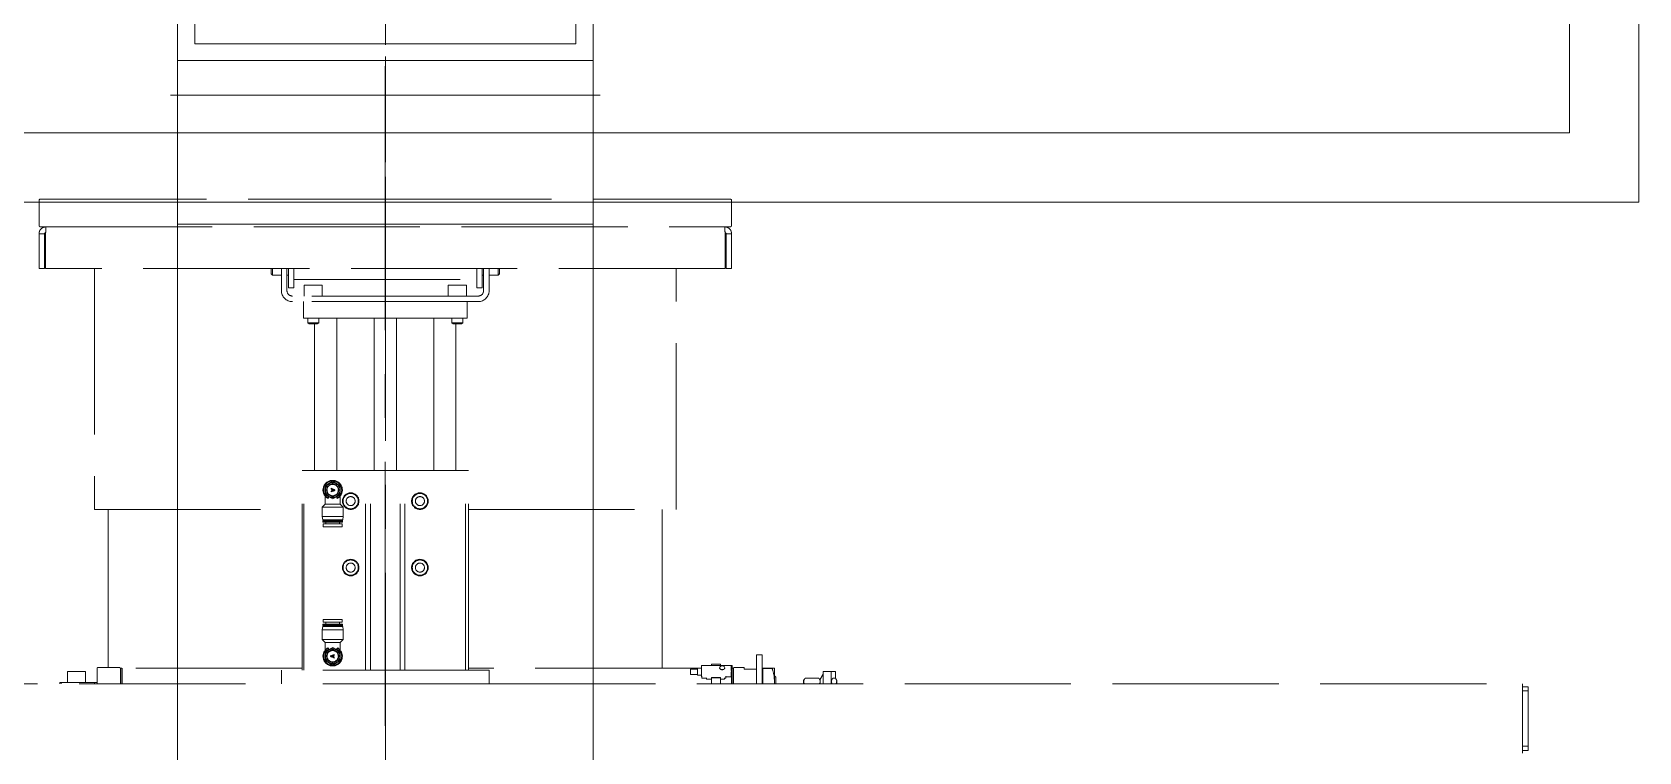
# Model space of a CAD drawing. Header units: millimetres. Extents: x 163705 to 1616509, y 81827 to 302547.
# Drawn here: x 1488931 to 1490091, y 152644 to 153163 of the extents above; entities that cross this region are included whole.
import ezdxf

# ---------------------------------------------------------------- set-up
doc = ezdxf.new("R2010")
doc.units = ezdxf.units.MM
doc.header["$LTSCALE"] = 10
doc.linetypes.add('ACAD_ISO02W100', pattern=[15, 12, -3])
doc.linetypes.add('CENTER2', pattern=[28.575, 19.05, -3.175, 3.175, -3.175])
for name, color, linetype, lineweight in [('1-中心线', 1, 'CENTER2', 0), ('1-剖面线', 8, 'Continuous', 0), ('1-虚线', 8, 'ACAD_ISO02W100', 0), ('1-设备轮廓', 2, 'Continuous', 18), ('1-钢构', 6, 'Continuous', 0)]:
    doc.layers.add(name, color=color, linetype=linetype, lineweight=lineweight)

# ---------------------------------------------------------------- blocks, each defined once
blk = doc.blocks.new('*U267')
for p, q in [((0, 16000), (0, 0)), ((300, 16000), (300, 0))]:
    blk.add_line(p, q)
at = {"layer": '1-中心线'}
blk.add_line((150, 16000), (150, 0), dxfattribs=at)
blk = doc.blocks.new('G$C61459890')
for p, q in [((2194.8, 2447.9), (2443.8, 2447.9)), ((2443.8, 2447.9), (2692.8, 2447.9)), ((2193.8, 2446.9), (2193.8, 2428.9)), ((2693.8, 2428.9), (2693.8, 2446.9)), ((2198.8, 2427.9), (2194.8, 2427.9)), ((2198.8, 2427.9), (2688.8, 2427.9)), ((2692.8, 2427.9), (2688.8, 2427.9)), ((2193.8, 2422.9), (2197.8, 2422.9)), ((2193.8, 2397.9), (2193.8, 2422.9)), ((2197.8, 2422.9), (2197.8, 2397.9)), ((2198.5, 2422.9), (2198.5, 2397.9)), ((2689.1, 2422.9), (2689.1, 2397.9)), ((2693.8, 2422.9), (2689.8, 2422.9)), ((2689.8, 2422.9), (2689.8, 2397.9)), ((2693.8, 2422.9), (2693.8, 2397.9)), ((2197.8, 2397.9), (2193.8, 2397.9)), ((2689.1, 2397.9), (2198.5, 2397.9)), ((2233.8, 2397.9), (2233.8, 2223.9)), ((2361.3, 2393.9), (2361.3, 2397.9)), ((2361.3, 2393.9), (2362.3, 2392.9)), ((2362.3, 2397.9), (2362.3, 2393.1)), ((2362.3, 2393.1), (2362.3, 2392.9)), ((2362.3, 2392.9), (2368.8, 2392.9)), ((2368.8, 2381.9), (2368.8, 2397.9)), ((2372.8, 2381.9), (2372.8, 2397.9)), ((2372.8, 2392.9), (2373.8, 2392.9)), ((2373.8, 2397.9), (2373.8, 2383.9)), ((2377.8, 2397.9), (2377.8, 2383.9)), ((2377.8, 2389.9), (2509.8, 2389.9)), ((2509.8, 2397.9), (2509.8, 2383.9)), ((2513.8, 2397.9), (2513.8, 2383.9)), ((2513.8, 2392.9), (2514.8, 2392.9)), ((2514.8, 2397.9), (2514.8, 2381.9)), ((2518.8, 2397.9), (2518.8, 2381.9)), ((2518.8, 2392.9), (2525.3, 2392.9)), ((2525.3, 2393.1), (2525.3, 2397.9)), ((2525.3, 2392.9), (2526.3, 2393.9)), ((2525.3, 2392.9), (2525.3, 2393.1)), ((2526.3, 2397.9), (2526.3, 2394.1)), ((2526.3, 2394.1), (2526.3, 2393.9)), ((2653.8, 2223.9), (2653.8, 2397.9)), ((2689.8, 2397.9), (2693.8, 2397.9)), ((2373.8, 2383.9), (2377.8, 2383.9)), ((2385.3, 2385.8), (2385.3, 2377.9)), ((2385.4, 2385.9), (2398.2, 2385.9)), ((2398.3, 2377.9), (2398.3, 2385.8)), ((2489.3, 2385.8), (2489.3, 2377.9)), ((2489.4, 2385.9), (2502.2, 2385.9)), ((2502.3, 2377.9), (2502.3, 2385.8)), ((2509.8, 2383.9), (2513.8, 2383.9)), ((2510.8, 2377.9), (2376.8, 2377.9)), ((2510.8, 2373.9), (2376.8, 2373.9)), ((2384.8, 2361.9), (2384.8, 2373.9)), ((2502.8, 2361.9), (2502.8, 2373.9)), ((2502.8, 2361.9), (2384.8, 2361.9)), ((2387.8, 2361.9), (2387.8, 2358.5)), ((2387.8, 2358.5), (2388.9, 2357.9)), ((2387.8, 2358.5), (2395.4, 2358.5)), ((2388.9, 2357.9), (2394.4, 2357.9)), ((2392.8, 2357.9), (2392.8, 2251.9)), ((2394.4, 2357.9), (2394.7, 2357.9)), ((2394.7, 2357.9), (2395.8, 2358.5)), ((2395.4, 2358.5), (2395.8, 2358.5)), ((2395.8, 2358.5), (2395.8, 2361.9)), ((2408.8, 2251.9), (2408.8, 2361.9)), ((2435.8, 2361.9), (2435.8, 2251.9)), ((2451.8, 2251.9), (2451.8, 2361.9)), ((2478.8, 2361.9), (2478.8, 2251.9)), ((2491.8, 2361.9), (2491.8, 2358.5)), ((2491.8, 2358.5), (2492.9, 2357.9)), ((2491.8, 2358.5), (2499.4, 2358.5)), ((2492.9, 2357.9), (2498.4, 2357.9)), ((2494.8, 2251.9), (2494.8, 2357.9)), ((2498.4, 2357.9), (2498.7, 2357.9)), ((2498.7, 2357.9), (2499.8, 2358.5)), ((2499.4, 2358.5), (2499.8, 2358.5)), ((2499.8, 2358.5), (2499.8, 2361.9)), ((2383.8, 2107.9), (2383.8, 2251.9)), ((2385, 2251.9), (2383.8, 2251.9)), ((2385, 2107.9), (2385, 2251.9)), ((2429.3, 2251.9), (2385, 2251.9)), ((2429.6, 2251.9), (2429.3, 2251.9)), ((2429.6, 2107.9), (2429.6, 2251.9)), ((2433, 2251.9), (2429.6, 2251.9)), ((2433, 2107.9), (2433, 2251.9)), ((2433.4, 2251.9), (2433, 2251.9)), ((2454.2, 2251.9), (2433.4, 2251.9)), ((2454.6, 2251.9), (2454.2, 2251.9)), ((2454.6, 2107.9), (2454.6, 2251.9)), ((2458, 2251.9), (2454.6, 2251.9)), ((2458, 2107.9), (2458, 2251.9)), ((2458.3, 2251.9), (2458, 2251.9)), ((2475.1, 2251.9), (2458.3, 2251.9)), ((2476.2, 2251.9), (2475.1, 2251.9)), ((2479.5, 2251.9), (2476.2, 2251.9)), ((2479.5, 2251.9), (2480.5, 2251.9)), ((2488.1, 2251.9), (2480.5, 2251.9)), ((2488.1, 2251.9), (2489.2, 2251.9)), ((2492.5, 2251.9), (2489.2, 2251.9)), ((2493.5, 2251.9), (2492.5, 2251.9)), ((2501.6, 2251.9), (2493.5, 2251.9)), ((2501.6, 2107.9), (2501.6, 2251.9)), ((2503.8, 2251.9), (2501.6, 2251.9)), ((2503.8, 2107.9), (2503.8, 2251.9)), ((2403.1, 2242.7), (2400.3, 2241.1)), ((2400.3, 2241.1), (2400.3, 2237.9)), ((2405.8, 2244.2), (2403.1, 2242.7)), ((2404.8, 2239.2), (2404.8, 2238.6)), ((2404.8, 2239.2), (2407, 2238.4)), ((2408.6, 2242.7), (2405.8, 2244.2)), ((2411.3, 2241.1), (2408.6, 2242.7)), ((2411.3, 2237.9), (2411.3, 2241.1)), ((2400.5, 2227.8), (2398.3, 2225.6)), ((2400.3, 2237.9), (2400.3, 2234.7)), ((2400.3, 2234.7), (2403.1, 2233.1)), ((2400.5, 2233.3), (2400.5, 2227.8)), ((2411.1, 2227.8), (2400.5, 2227.8)), ((2402.2, 2231.9), (2402.8, 2232.1)), ((2402.8, 2232.1), (2402.8, 2233.3)), ((2403.1, 2233.1), (2405.8, 2231.5)), ((2404.8, 2238.6), (2405.1, 2238.5)), ((2404.8, 2236.6), (2407, 2237.4)), ((2405.1, 2237.3), (2404.8, 2237.2)), ((2404.8, 2237.2), (2404.8, 2236.6)), ((2405.1, 2238.5), (2405.1, 2237.3)), ((2405.6, 2238.4), (2405.6, 2237.4)), ((2405.6, 2238.4), (2406.6, 2238)), ((2405.6, 2237.4), (2406.6, 2237.8)), ((2405.8, 2231.5), (2408.6, 2233.1)), ((2408.6, 2233.1), (2411.3, 2234.7)), ((2408.9, 2233.3), (2408.9, 2232.1)), ((2408.9, 2232.1), (2409.5, 2231.9)), ((2411.1, 2227.8), (2411.1, 2233.3)), ((2413.3, 2225.6), (2411.1, 2227.8)), ((2411.3, 2234.7), (2411.3, 2237.9)), ((2233.8, 2223.9), (2383.8, 2223.9)), ((2243.8, 2223.9), (2243.8, 2109.7)), ((2398.3, 2225.6), (2398.3, 2218.8)), ((2413.3, 2225.6), (2398.3, 2225.6)), ((2398.3, 2218.8), (2398.6, 2216.3)), ((2413.3, 2218.8), (2398.3, 2218.8)), ((2398.6, 2216.3), (2398.6, 2215.8)), ((2413.1, 2216.3), (2398.6, 2216.3)), ((2398.6, 2215.8), (2398.9, 2215.5)), ((2413, 2215.8), (2398.6, 2215.8)), ((2412.8, 2215.5), (2413, 2215.8)), ((2413, 2215.8), (2413, 2216.3)), ((2413.1, 2216.3), (2413.3, 2218.8)), ((2413.3, 2218.8), (2413.3, 2225.6)), ((2503.8, 2223.9), (2653.8, 2223.9)), ((2643.8, 2109.3), (2643.8, 2223.9)), ((2398.9, 2215.5), (2398.6, 2215.3)), ((2398.6, 2215.3), (2398.6, 2214.8)), ((2413, 2215.3), (2398.6, 2215.3)), ((2413, 2214.8), (2398.6, 2214.8)), ((2412.8, 2215.5), (2398.9, 2215.5)), ((2398.9, 2213.4), (2398.9, 2211.6)), ((2412.7, 2213.4), (2398.9, 2213.4)), ((2412.5, 2211.4), (2399.1, 2211.4)), ((2400.9, 2214.8), (2400.9, 2213.4)), ((2410.7, 2213.4), (2410.7, 2214.8)), ((2412.7, 2211.6), (2412.7, 2213.4)), ((2413, 2215.3), (2412.8, 2215.5)), ((2413, 2214.8), (2413, 2215.3)), ((2398.6, 2139.5), (2398.3, 2137)), ((2398.3, 2137), (2398.3, 2130.1)), ((2398.3, 2137), (2413.3, 2137)), ((2398.6, 2141), (2398.6, 2140.5)), ((2398.6, 2141), (2413, 2141)), ((2398.6, 2140.5), (2398.9, 2140.2)), ((2398.6, 2140.5), (2413, 2140.5)), ((2398.9, 2140.2), (2398.6, 2140)), ((2398.6, 2140), (2398.6, 2139.5)), ((2398.6, 2140), (2413, 2140)), ((2398.6, 2139.5), (2413.1, 2139.5)), ((2398.9, 2144.2), (2398.9, 2142.4)), ((2398.9, 2142.4), (2412.7, 2142.4)), ((2398.9, 2140.2), (2412.8, 2140.2)), ((2399.1, 2144.4), (2412.5, 2144.4)), ((2400.9, 2142.4), (2400.9, 2141)), ((2410.7, 2141), (2410.7, 2142.4)), ((2412.7, 2142.4), (2412.7, 2144.2)), ((2412.8, 2140.2), (2413, 2140.5)), ((2413, 2140), (2412.8, 2140.2)), ((2413, 2140.5), (2413, 2141)), ((2413, 2139.5), (2413, 2140)), ((2413.3, 2137), (2413.1, 2139.5)), ((2413.3, 2130.1), (2413.3, 2137)), ((2398.3, 2130.1), (2400.5, 2127.9)), ((2398.3, 2130.1), (2413.3, 2130.1)), ((2400.5, 2127.9), (2400.5, 2122.5)), ((2400.5, 2127.9), (2411.1, 2127.9)), ((2402.8, 2123.6), (2402.2, 2123.9)), ((2402.8, 2122.5), (2402.8, 2123.6)), ((2405.8, 2124.2), (2403.1, 2122.7)), ((2408.6, 2122.7), (2405.8, 2124.2)), ((2409.5, 2123.9), (2408.9, 2123.6)), ((2408.9, 2123.6), (2408.9, 2122.5)), ((2411.1, 2127.9), (2413.3, 2130.1)), ((2411.1, 2122.5), (2411.1, 2127.9)), ((2403.1, 2122.7), (2400.3, 2121.1)), ((2400.3, 2121.1), (2400.3, 2117.9)), ((2400.3, 2117.9), (2400.3, 2114.7)), ((2400.3, 2114.7), (2403.1, 2113.1)), ((2403.1, 2113.1), (2405.8, 2111.5)), ((2406.8, 2119.2), (2404.7, 2118.4)), ((2406.8, 2116.6), (2404.7, 2117.4)), ((2406.1, 2118.4), (2405.1, 2118)), ((2406.1, 2117.4), (2405.1, 2117.8)), ((2405.8, 2111.5), (2408.6, 2113.1)), ((2406.1, 2117.4), (2406.1, 2118.4)), ((2406.6, 2118.5), (2406.8, 2118.6)), ((2406.6, 2117.3), (2406.6, 2118.5)), ((2406.8, 2117.2), (2406.6, 2117.3)), ((2406.8, 2118.6), (2406.8, 2119.2)), ((2406.8, 2116.6), (2406.8, 2117.2)), ((2411.3, 2121.1), (2408.6, 2122.7)), ((2408.6, 2113.1), (2411.3, 2114.7)), ((2411.3, 2117.9), (2411.3, 2121.1)), ((2411.3, 2114.7), (2411.3, 2117.9)), ((2693.9, 2111.3), (2672.1, 2111.3)), ((2672.1, 2110.8), (2672.1, 2111.3)), ((2685.8, 2112.3), (2679.4, 2112.3)), ((2679.4, 2111.3), (2679.4, 2112.3)), ((2685.8, 2111.3), (2685.8, 2112.3)), ((2694.1, 2111), (2693.9, 2111.3)), ((2715.8, 2118.9), (2711.8, 2118.9)), ((2711.8, 2118.9), (2711.8, 2097.9)), ((2715.8, 2097.9), (2715.8, 2118.9)), ((2214.3, 2106.8), (2214.3, 2098.9)), ((2214.4, 2106.9), (2227.2, 2106.9)), ((2227.3, 2098.9), (2227.3, 2106.8)), ((2235.8, 2097.9), (2235.8, 2109.3)), ((2252.1, 2109.7), (2236.2, 2109.7)), ((2253.5, 2109.3), (2252.5, 2109.3)), ((2252.5, 2097.9), (2252.5, 2109.3)), ((2253.8, 2109.3), (2253.5, 2108.8)), ((2253.5, 2097.9), (2253.5, 2109.3)), ((2383.8, 2109.3), (2253.8, 2109.3)), ((2253.8, 2097.9), (2253.8, 2109.3)), ((2368.8, 2107.9), (2368.8, 2097.9)), ((2518.8, 2107.9), (2368.8, 2107.9)), ((2672.1, 2109.3), (2503.8, 2109.3)), ((2518.8, 2107.9), (2518.8, 2097.9)), ((2669.1, 2108.7), (2664.1, 2108.7)), ((2664.1, 2105.3), (2664.1, 2108.7)), ((2664.1, 2104.8), (2664.1, 2105.3)), ((2664.1, 2104.8), (2669.1, 2104.8)), ((2672.1, 2109.2), (2669.1, 2109.2)), ((2669.1, 2105), (2669.1, 2109.2)), ((2669.1, 2104.3), (2669.1, 2105)), ((2669.1, 2104.3), (2672.1, 2104.3)), ((2672.1, 2108.3), (2672.1, 2110.8)), ((2672.1, 2105.9), (2672.1, 2108.3)), ((2672.1, 2105), (2672.1, 2105.9)), ((2672.1, 2103.6), (2672.1, 2105)), ((2672.1, 2103.1), (2672.1, 2103.6)), ((2672.1, 2103.1), (2672.4, 2103.1)), ((2672.4, 2102.3), (2672.4, 2103.6)), ((2672.4, 2102.1), (2672.4, 2102.3)), ((2672.8, 2102), (2675.6, 2102)), ((2675.6, 2101.3), (2675.6, 2102.3)), ((2675.6, 2101.3), (2679.4, 2101.3)), ((2685.9, 2102.6), (2679.4, 2102.6)), ((2679.4, 2102.4), (2679.4, 2102.6)), ((2679.4, 2102.4), (2679.4, 2102.4)), ((2679.4, 2102.3), (2679.4, 2102.4)), ((2679.4, 2102.3), (2685.8, 2102.3)), ((2679.4, 2097.9), (2679.4, 2102.3)), ((2685.1, 2109.6), (2685.1, 2109.5)), ((2685.8, 2102.4), (2685.9, 2102.4)), ((2685.8, 2102.3), (2685.8, 2102.4)), ((2685.8, 2097.9), (2685.8, 2102.3)), ((2685.8, 2101.3), (2688.6, 2101.3)), ((2685.9, 2102.4), (2685.9, 2102.6)), ((2688.6, 2101.3), (2688.6, 2102.3)), ((2688.6, 2102), (2689.6, 2102)), ((2688.9, 2109.5), (2688.9, 2109.6)), ((2689.6, 2102.3), (2689.6, 2103.6)), ((2689.6, 2103.1), (2693.9, 2103.1)), ((2689.6, 2102.3), (2689.6, 2102)), ((2693.4, 2110.8), (2693.4, 2108.3)), ((2693.4, 2105.9), (2693.4, 2103.6)), ((2693.8, 2097.9), (2693.8, 2103.1)), ((2693.9, 2107.1), (2694.1, 2107.1)), ((2694.1, 2103.4), (2693.9, 2103.1)), ((2694.1, 2111), (2694.1, 2107.1)), ((2695.1, 2109.3), (2694.1, 2109.3)), ((2694.1, 2107.1), (2694.1, 2103.4)), ((2694.1, 2097.9), (2694.1, 2103.4)), ((2695.1, 2097.9), (2695.1, 2109.3)), ((2703, 2109.7), (2695.5, 2109.7)), ((2703, 2108.7), (2703, 2109.7)), ((2711.4, 2108.7), (2703, 2108.7)), ((2716.3, 2109.1), (2715.8, 2109.1)), ((2723.1, 2109.4), (2716.3, 2109.4)), ((2716.3, 2109.1), (2716.3, 2109.4)), ((2716.3, 2097.9), (2716.3, 2109.1)), ((2716.3, 2109.1), (2723.1, 2109.1)), ((2723.1, 2109.1), (2723.1, 2109.4)), ((2724.8, 2099.1), (2724.8, 2109.4)), ((2725.8, 2102.7), (2724.8, 2103.7)), ((2725.8, 2097.9), (2725.8, 2102.7)), ((2746.2, 2101.1), (2745.8, 2100.4)), ((2745.8, 2099.7), (2745.8, 2100.4)), ((2745.8, 2097.9), (2745.8, 2099.7)), ((2746.9, 2102), (2756.8, 2102)), ((2757.8, 2100.4), (2757.4, 2101.1)), ((2759.8, 2105), (2757.6, 2100.8)), ((2757.8, 2099.7), (2757.8, 2100.4)), ((2757.8, 2097.9), (2757.8, 2099.7)), ((2759.8, 2106.9), (2765.8, 2106.9)), ((2759.8, 2106.9), (2759.8, 2101.9)), ((2759.8, 2101.9), (2759.8, 2097.9)), ((2765.8, 2106.9), (2768.8, 2106.9)), ((2765.8, 2106.9), (2765.8, 2101.9)), ((2765.8, 2101.9), (2765.8, 2097.9)), ((2766.2, 2101.1), (2765.8, 2100.4)), ((2766.9, 2102), (2768.8, 2102)), ((2768.8, 2106.9), (2768.8, 2101.9)), ((2769.8, 2100.4), (2769.4, 2101.1)), ((2769.8, 2097.9), (2769.6, 2099.7)), ((2769.8, 2099.7), (2769.8, 2100.4)), ((2769.8, 2097.9), (2769.8, 2099.7)), ((1622.8, 2097.9), (2368.8, 2097.9)), ((2208.8, 2097.9), (2208.8, 2098.9)), ((2209.8, 2097.9), (2209.8, 2098.9)), ((2209.8, 2098.9), (2233.8, 2098.9)), ((2233.8, 2097.9), (2233.8, 2098.9)), ((2233.8, 2098.9), (2235.8, 2098.9)), ((2518.8, 2097.9), (2368.8, 2097.9)), ((2518.8, 2097.9), (3264.8, 2097.9)), ((2724.8, 2099.1), (2724.7, 2097.9)), ((2724.8, 2097.9), (2724.8, 2099.1)), ((3264.8, 2097.9), (3264.8, 2089.9)), ((3264.8, 2095.9), (3268.8, 2095.9)), ((3264.8, 2092.9), (3268.8, 2092.9)), ((3264.8, 2089.9), (3264.8, 2055.9)), ((3268.8, 2095.9), (3268.8, 2092.9)), ((3268.8, 2092.9), (3268.8, 2052.9)), ((3264.8, 2055.9), (3264.8, 2047.9)), ((3264.8, 2052.9), (3268.8, 2052.9)), ((3264.8, 2049.9), (3268.8, 2049.9)), ((3268.8, 2052.9), (3268.8, 2049.9))]:
    blk.add_line(p, q)
at = {"flags": 128}
blk.add_lwpolyline([(2687, 2111), (2686.3, 2110.9), (2685.7, 2110.6), (2685.3, 2110.1), (2685.1, 2109.6), (2685.3, 2109.1), (2685.7, 2108.7), (2686.3, 2108.4), (2687, 2108.3), (2687.8, 2108.4), (2688.4, 2108.7), (2688.8, 2109.1), (2688.9, 2109.6), (2688.8, 2110.1), (2688.4, 2110.6), (2687.8, 2110.9), (2687, 2111)], dxfattribs=at)
for centre, radius in [((2405.8, 2237.9), 5.5), ((2405.8, 2237.9), 5.2), ((2405.8, 2237.9), 4.4), ((2405.8, 2237.9), 4.1), ((2418.8, 2229.9), 6), ((2418.8, 2229.9), 5.5), ((2418.8, 2229.9), 3.25), ((2468.8, 2229.9), 6), ((2468.8, 2229.9), 5.5), ((2468.8, 2229.9), 3.25), ((2418.8, 2181.9), 6), ((2418.8, 2181.9), 5.5), ((2418.8, 2181.9), 3.25), ((2468.8, 2181.9), 6), ((2468.8, 2181.9), 5.5), ((2468.8, 2181.9), 3.25), ((2405.8, 2117.9), 5.5), ((2405.8, 2117.9), 5.2), ((2405.8, 2117.9), 4.4), ((2405.8, 2117.9), 4.1)]:
    blk.add_circle(centre, radius)
for centre, radius, start, end in [((2194.8, 2446.9), 1, 90, 180), ((2692.8, 2446.9), 1, 0, 90), ((2194.8, 2428.9), 1, 180, 270), ((2692.8, 2428.9), 1, 270, 0), ((2376.8, 2381.9), 8, 180, 270), ((2376.8, 2381.9), 4, 180, 270), ((2385.4, 2385.8), 0.1, 90, 180), ((2398.2, 2385.8), 0.1, 0, 90), ((2489.4, 2385.8), 0.1, 90, 180), ((2502.2, 2385.8), 0.1, 0, 90), ((2510.8, 2381.9), 4, 270, 0), ((2510.8, 2381.9), 8, 270, 0), ((2405.8, 2237.9), 7, 301.3558, 238.6442), ((2405.8, 2237.9), 6.5, 297.7629, 242.2371), ((2406.5, 2237.9), 0.1, 290, 70), ((2406.8, 2237.9), 0.5, 290, 70), ((2399.1, 2211.6), 0.2, 180, 270), ((2412.5, 2211.6), 0.2, 270, 0), ((2399.1, 2144.2), 0.2, 90, 180), ((2412.5, 2144.2), 0.2, 0, 90), ((2405.8, 2117.9), 7, 121.3558, 58.6442), ((2405.8, 2117.9), 6.5, 117.7629, 62.2371), ((2404.8, 2117.9), 0.5, 110, 250), ((2405.1, 2117.9), 0.1, 110, 250), ((2214.4, 2106.8), 0.1, 90, 180), ((2227.2, 2106.8), 0.1, 0, 90), ((2236.2, 2109.3), 0.4, 90, 180), ((2252.1, 2109.3), 0.4, 0, 90), ((2686.5, 2109.7), 1.43, 186.7827, 259.5206), ((2687, 2110.8), 2.63, 253.6302, 286.3698), ((2687.5, 2109.7), 1.43, 280.4794, 353.2173), ((2695.5, 2109.3), 0.4, 90, 180)]:
    blk.add_arc(centre, radius, start, end)
for centre, major_axis, start_param, end_param in [((2695.1, 2109.6), (1.57, -1.57), 2.748894, 3.534292), ((2672.1, 2103), (-0.924, 0.924), 2.260747, 2.748894), ((2695.1, 2107.1), (1.57, -1.57), 3.534292, 4.31969), ((2695.1, 2107.1), (1.57, 1.57), 1.963495, 2.748894), ((2695.1, 2104.8), (1.57, 1.57), 2.748894, 3.534292)]:
    blk.add_ellipse(centre, major_axis=major_axis, ratio=0.414214, start_param=start_param, end_param=end_param)
for points in [[(2198.8, 2427.9), (2198.2, 2427.8), (2196.9, 2427.7), (2195.2, 2426.5), (2194, 2424.9), (2193.9, 2423.6), (2193.8, 2422.9)], [(2198.5, 2422.9), (2198.6, 2423.6), (2198.6, 2424.9), (2198.7, 2426.5), (2198.8, 2427.7), (2198.8, 2427.8), (2198.8, 2427.9)], [(2688.8, 2427.9), (2688.8, 2427.8), (2688.9, 2427.7), (2689, 2426.5), (2689, 2424.9), (2689.1, 2423.6), (2689.1, 2422.9)], [(2693.8, 2422.9), (2693.7, 2423.6), (2693.6, 2424.9), (2692.4, 2426.5), (2690.8, 2427.7), (2689.5, 2427.8), (2688.8, 2427.9)]]:
    blk.add_open_spline(points, degree=3)
for points, knots in [([(2198.6, 2423.8), (2198.5, 2423.8), (2198.4, 2423.8), (2198.1, 2423.6), (2197.9, 2423.3), (2197.8, 2423), (2197.8, 2422.9)], [0, 0, 0, 0, 0.098972, 0.399315, 0.699657, 1, 1, 1, 1]), ([(2689.8, 2422.9), (2689.8, 2423), (2689.8, 2423.3), (2689.5, 2423.6), (2689.3, 2423.8), (2689.1, 2423.8), (2689.1, 2423.8)], [0, 0, 0, 0, 0.300343, 0.600685, 0.901028, 1, 1, 1, 1]), ([(2711.4, 2108.7), (2711.4, 2108.7), (2711.5, 2108.7), (2711.5, 2108.7), (2711.6, 2108.7), (2711.7, 2108.7), (2711.8, 2108.7), (2711.8, 2108.7), (2711.8, 2108.7)], [0, 0, 0, 0, 0.0264506, 0.0550272, 0.1263711, 0.2517271, 0.5009204, 1, 1, 1, 1]), ([(2724.8, 2109.4), (2724.7, 2109.4), (2724.6, 2109.4), (2723.6, 2109.4), (2723.1, 2109.4)], [0, 0, 0, 0, 0.501943, 1, 1, 1, 1]), ([(2723.1, 2109.1), (2723.6, 2107.5), (2724.6, 2104.2), (2724.7, 2100.8), (2724.8, 2099.1)], [0, 0, 0, 0, 0.500499, 1, 1, 1, 1]), ([(2746.9, 2102), (2746.6, 2101.6), (2746, 2100.9), (2745.9, 2100.1), (2745.8, 2099.7)], [0, 0, 0, 0, 0.500374, 1, 1, 1, 1]), ([(2745.8, 2099.7), (2745.9, 2099.4), (2745.9, 2098.7), (2746.4, 2098.1), (2746.6, 2097.9)], [0, 0, 0, 0, 0.600147, 1, 1, 1, 1]), ([(2757.8, 2099.7), (2757.8, 2100.1), (2757.7, 2100.9), (2757.1, 2101.6), (2756.8, 2102)], [0, 0, 0, 0, 0.500116, 1, 1, 1, 1]), ([(2757, 2097.9), (2757.2, 2098.1), (2757.7, 2098.7), (2757.8, 2099.4), (2757.8, 2099.7)], [0, 0, 0, 0, 0.400443, 1, 1, 1, 1]), ([(2766.9, 2102), (2766.6, 2101.6), (2766, 2100.9), (2765.9, 2100.1), (2765.8, 2099.7)], [0, 0, 0, 0, 0.500374, 1, 1, 1, 1]), ([(2765.8, 2099.7), (2765.9, 2099.4), (2765.9, 2098.7), (2766.4, 2098.1), (2766.6, 2097.9)], [0, 0, 0, 0, 0.600147, 1, 1, 1, 1]), ([(2769.8, 2099.7), (2769.8, 2100.1), (2769.7, 2100.9), (2769.1, 2101.6), (2768.8, 2102)], [0, 0, 0, 0, 0.500116, 1, 1, 1, 1]), ([(2769, 2097.9), (2769.2, 2098.1), (2769.7, 2098.7), (2769.8, 2099.4), (2769.8, 2099.7)], [0, 0, 0, 0, 0.400443, 1, 1, 1, 1]), ([(2208.8, 2098.9), (2209, 2098.9), (2209.3, 2098.9), (2209.7, 2098.9), (2209.8, 2098.9)], [0, 0, 0, 0, 0.559693, 1, 1, 1, 1])]:
    blk.add_open_spline(points, degree=3, knots=knots)
at = {"layer": '1-中心线'}
blk.add_line((2443.8, 2543.9), (2443.8, 150.8), dxfattribs=at)
blk = doc.blocks.new('G$CA6482684')
at = {"layer": '1-中心线', "ltscale": 0.4}
blk.add_line((930, 1971.1), (930, 250.1), dxfattribs=at)
at = {"layer": '1-剖面线'}
blk.add_line((774.8, 343), (1085.2, 343), dxfattribs=at)
for points in [[(1835, 641), (1835, 265.8), (25, 265.8), (25, 634.8)], [(1785, 641), (1785, 315.8), (75, 315.8), (75, 634.8)]]:
    blk.add_lwpolyline(points, dxfattribs=at)
at = {"layer": '1-设备轮廓'}
blk.add_lwpolyline([(792.5, 430), (792.5, 380), (1067.5, 380), (1067.5, 430)], dxfattribs=at)
blk.add_lwpolyline([(1080, 368), (1080, 250), (780, 250), (780, 368)], close=True, dxfattribs=at)

msp = doc.modelspace()

# ---------------------------------------------------------------- block references
at = {"layer": '1-虚线'}
msp.add_blockref('G$C61459890', (1486741.825, 150594.935), dxfattribs=at)
at = {"layer": '1-设备轮廓'}
msp.add_blockref('G$CA6482684', (1488255.648, 152774.832), dxfattribs=at)
at = {"layer": '1-钢构'}
msp.add_blockref('*U267', (1489035.648, 143059.632), dxfattribs=at)

doc.saveas('drawing.dxf')
